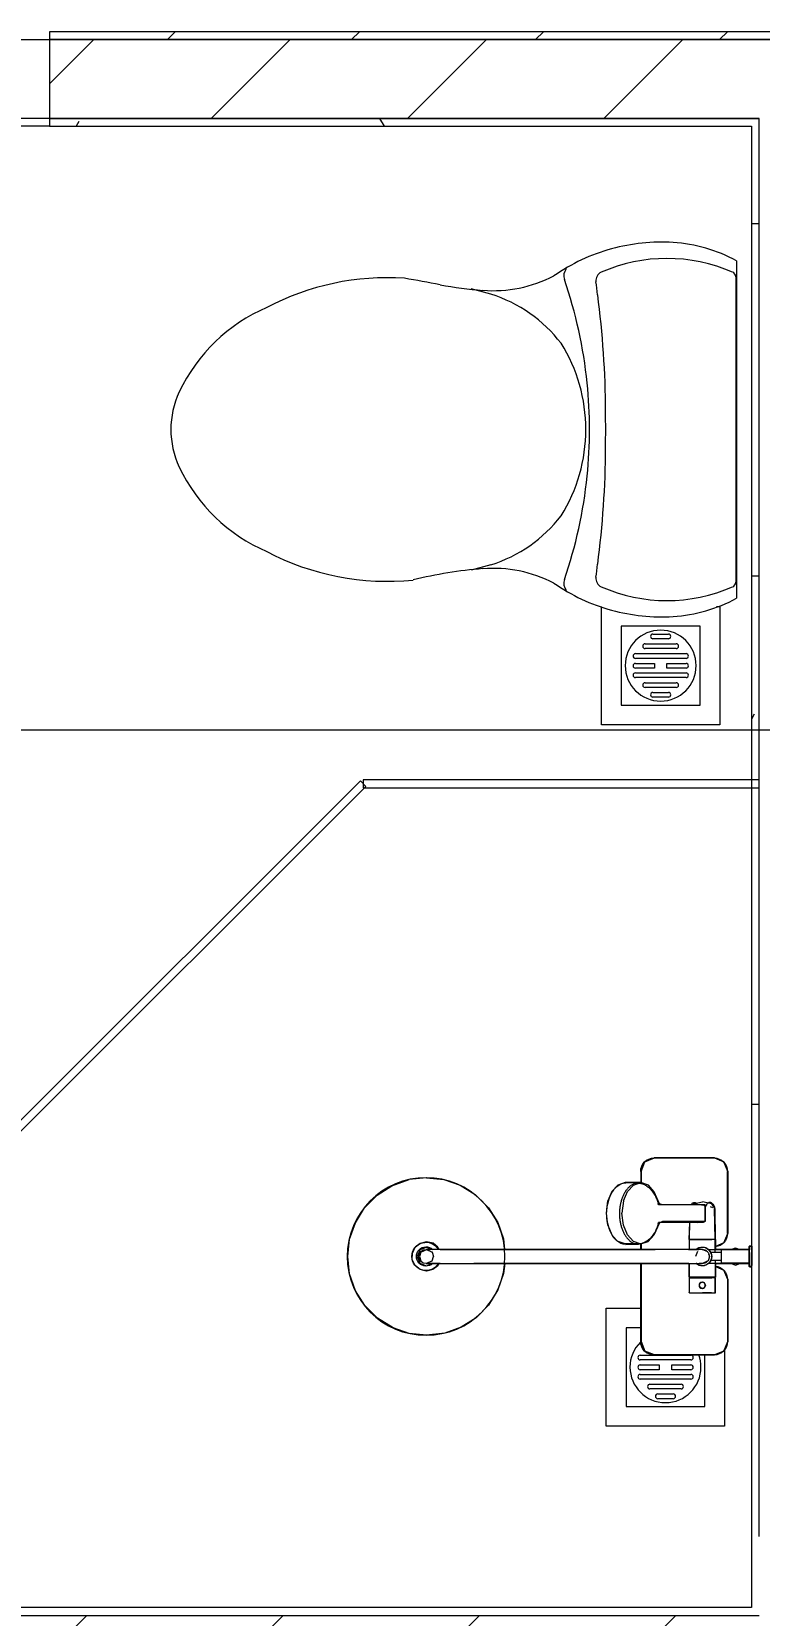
# Model space of a CAD drawing. Header units: millimetres. Extents: x 5357 to 201988, y -16345 to 109895.
# Drawn here: x 47630 to 48553, y 73337 to 75347 of the extents above; entities that cross this region are included whole.
import ezdxf

# ---------------------------------------------------------------- set-up
doc = ezdxf.new("R2010")
doc.units = ezdxf.units.MM
for name, color, linetype, lineweight in [('0-1', 7, 'Continuous', 5), ('A-ANNO-DIMS', 211, 'Continuous', 9), ('A-ANNO-DIMS-220', 211, 'Continuous', 9), ('A-DETL-GENF-1', 53, 'Continuous', 9), ('A-DOOR-1', 53, 'Continuous', 9), ('A-FLOR-1', 10, 'Continuous', 9), ('A-GLAZ-CURT-1', 53, 'Continuous', 9), ('A-WALL-1', 9, 'Continuous', 18), ('A-WALL-2', 53, 'Continuous', 9), ('A-WALL-PATT-1', 10, 'Continuous', 9), ('A-WALL-PATT-2', 53, 'Continuous', 9), ('I-WALL-1', 9, 'Continuous', 18), ('I-WALL-2', 53, 'Continuous', 9), ('M-EQPM-1', 53, 'Continuous', 9), ('P-SANR-FIXT', 6, 'Continuous', 9), ('P-SANR-FIXT-1', 53, 'Continuous', 9)]:
    doc.layers.add(name, color=color, linetype=linetype, lineweight=lineweight)
doc.styles.add('Arial_4', font='arial_0.ttf', dxfattribs={"width": 0.9, "height": 660})
doc.dimstyles.new('1_Dim_chi_tiet_khu_đất_2', dxfattribs={"dimscale": 304.8, "dimtxt": 673.371204, "dimasz": 0.866142, "dimexe": 0.721785, "dimexo": 0.0625, "dimgap": 0.072178, "dimtad": 1, "dimdec": 0, "dimrnd": 5, "dimzin": 0, "dimdsep": 46, "dimtxsty": 'Arial_4', "dimblk1": 'OBLIQUE', "dimblk2": 'OBLIQUE', "dimsah": 1, "dimcen": 0.09, "dimdle": 0.721785, "dimazin": 0, "dimtfac": 1, "dimtdec": 4, "dimtix": 1, "dimtmove": 0, "dimatfit": 3, "dimfxl": 2.165354, "dimfxlon": 1, "dimtvp": 1, "dimtolj": 1, "dimtzin": 0, "dimarcsym": 2})
pattern_1 = [(0, (0, 0), (894.08, 223.52), [73.762, -596.798, 73.762, -596.798, -3576.32]), (0, (0, 0), (894.08, 223.52), [-1341.12, 73.762, -1267.358, 73.762, -596.798, -1564.64]), (0, (0, 0), (894.08, 223.52), [-3352.8, 73.762, -373.278, 73.762, -1043.838]), (120, (335.28, 111.76), (-640.614, 662.536), [73.762, -596.798, 73.762, -4173.118]), (120, (335.28, 111.76), (-640.614, 662.536), [-744.322, -596.798, 73.762, -1267.358, -2235.2]), (120, (335.28, 111.76), (-640.614, 662.536), [-2682.24, 73.762, -596.798, 73.762, -1490.878]), (120, (335.28, 111.76), (-640.614, 662.536), [-3426.562, -373.278, 73.762, -1043.838]), (240, (447.04, 558.8), (-253.466, -886.056), [73.762, -596.798, 73.762, -4173.118]), (240, (447.04, 558.8), (-253.466, -886.056), [-744.322, -596.798, 73.762, -1267.358, -2235.2]), (240, (447.04, 558.8), (-253.466, -886.056), [-2682.24, 73.762, -596.798, 73.762, -1490.878]), (240, (447.04, 558.8), (-253.466, -886.056), [-3426.562, -373.278, 73.762, -1043.838])]
pattern_2 = [(45, (0, 0), (-124.4508, 124.4508), [])]

# ---------------------------------------------------------------- blocks, each defined once
blk = doc.blocks.new('NCV_TKTC_KET CAU_rvt-1-TKCS_MB SÂN ĐƯỜNG NỘI BỘ')
at = {"layer": 'A-FLOR-1'}
for p, q in [((47722.5, 75336.9), (47652.6, 75336.9)), ((47652.6, 75336.9), (47722.5, 75336.9)), ((47652.6, 75336.9), (47722.5, 75336.9)), ((47722.5, 75336.9), (47652.6, 75336.9))]:
    blk.add_line(p, q, dxfattribs=at)
blk = doc.blocks.new('DOOR_CW_01 CANH MO-PANEL KINH - DIG_02-800x2200-CỬA NHÔM KÍNH-401063-TKCS_MB SÂN ĐƯỜNG NỘI BỘ')
at = {"layer": 'A-DETL-GENF-1'}
for p, q in [((-347, -182), (-347, -62)), ((-347, -62), (-307, -62)), ((-307, -62), (-307, -182)), ((-307, -182), (-347, -182)), ((-347, -196), (-341, -196)), ((-347, -638), (-347, -196)), ((-341, -196), (-341, -182)), ((-341, -182), (-313, -182)), ((-313, -182), (-313, -196)), ((-307, -196), (-313, -196)), ((-307, -196), (-307, -638)), ((-383.9, -611.2), (-377.3, -615.8)), ((-270.1, -611.2), (-276.7, -615.8)), ((-392, -637), (-392, -716.5)), ((-384, -699.5), (-384, -637)), ((-347, -638), (-341, -638)), ((-341, -652), (-341, -638)), ((-307, -638), (-313, -638)), ((-313, -638), (-313, -652)), ((-270, -699.5), (-270, -637)), ((-262, -637), (-262, -716.5)), ((-307, -652), (-347, -652)), ((-347, -652), (-347, -772)), ((-313, -652), (-341, -652)), ((-307, -772), (-307, -652)), ((-349, -692.2), (-349, -731.8)), ((-347, -692.2), (-349, -692.2)), ((-347, -692.2), (-347, -731.8)), ((-307, -692.2), (-307, -731.8)), ((-307, -692.2), (-305, -692.2)), ((-305, -692.2), (-305, -731.8)), ((-349, -720.5), (-388, -720.5)), ((-349, -703.5), (-380, -703.5)), ((-305, -703.5), (-274, -703.5)), ((-305, -720.5), (-266, -720.5)), ((-349, -731.8), (-347, -731.8)), ((-305, -731.8), (-307, -731.8)), ((-347, -772), (-307, -772))]:
    blk.add_line(p, q, dxfattribs=at)
blk.add_circle((-357, -60), 10, dxfattribs=at)
for centre, radius, start, end in [((-357, -60), 714, 268, 0), ((-347, -637), 45, 145, 180), ((-347, -637), 37, 145, 180), ((-307, -637), 37, 0, 35), ((-307, -637), 45, 360, 35), ((-380, -699.5), 4, 180, 270), ((-274, -699.5), 4, 270, 0), ((-388, -716.5), 4, 180, 270), ((-266, -716.5), 4, 270, 0)]:
    blk.add_arc(centre, radius, start, end, dxfattribs=at)
at = {"layer": 'A-DOOR-1'}
for p, q in [((-400, -50), (-400, 50)), ((-400, 50), (-350, 50)), ((-350, 50), (-350, 0)), ((350, 0), (350, 50)), ((350, 50), (400, 50)), ((400, 50), (400, -50)), ((-360, 0), (-360, -50)), ((-350, 0), (-360, 0)), ((360, 0), (350, 0)), ((360, -50), (360, 0)), ((-360, -50), (-400, -50)), ((-357, -50), (-332, -50)), ((400, -50), (360, -50))]:
    blk.add_line(p, q, dxfattribs=at)
blk = doc.blocks.new('TOILET - TOILET-400871-TKCS_MB SÂN ĐƯỜNG NỘI BỘ')
at = {"layer": 'P-SANR-FIXT-1'}
for p, q in [((-171.7, 330.3), (-178.6, 355.5)), ((171.7, 330.3), (178.6, 355.5)), ((214.2, 19), (-214.2, 19)), ((194, 19.9), (-194, 19.9))]:
    blk.add_line(p, q, dxfattribs=at)
for centre, radius, start, end in [((45.1, 528.6), 217.6, 115.2282, 156.7784), ((0, 624.4), 111.7, 64.7718, 115.2282), ((-45.1, 528.6), 217.6, 23.2216, 64.7718), ((137.1, 461.2), 329.8, 152.3122, 185.6513), ((-137.1, 461.2), 329.8, 356.3165, 27.6878), ((-719.2, 297.5), 544.3, 4.5441, 13.9464), ((-1948.3, 805.1), 2171.2, 349.1051, 350.319), ((719.2, 297.5), 544.3, 169.7121, 175.4559), ((-343.5, 327.4), 167.3, 332.62, 4.5441), ((-0.4, 384), 179.5, 197.4036, 232.5964), ((0.4, 384), 179.5, 307.4036, 342.5964), ((343.5, 327.4), 167.3, 175.4559, 207.38), ((-4, 115.7), 233.6, 144.7853, 164.7039), ((0, 416), 206.1, 237.9268, 270), ((0, 416), 206.1, 270, 302.0732), ((4, 115.7), 233.6, 15.2961, 35.2147), ((-195, 224.1), 13.8, 71.0073, 129.3276), ((0.6, 792.1), 586.9, 251.0073, 264.1678), ((-0.6, 792.1), 586.9, 275.8322, 288.9927), ((195, 224.1), 13.8, 50.6724, 108.9927), ((0, 786.7), 581.5, 264.1678, 275.8322), ((-9.8, 107.2), 207.3, 156.2862, 203.7138), ((-189.1, 185.5), 11.7, 82.4212, 154.5895), ((178.9, 2951.3), 2778.4, 262.4212, 262.7649), ((-14.3, 1400.4), 1215.6, 262.593, 269.6026), ((0, 3462.8), 3278, 269.6026, 270.3974), ((14.3, 1400.4), 1215.6, 270.3974, 277.407), ((-178.9, 2951.3), 2778.4, 277.2351, 277.5788), ((189.1, 185.5), 11.7, 25.4105, 97.5788), ((9.8, 107.2), 207.3, 336.2862, 23.7138), ((1.9, 114.1), 239.7, 164.7039, 183.5487), ((-1.9, 114.1), 239.7, 356.4513, 15.2961), ((-46.1, 111.1), 191.6, 183.5487, 208.7191), ((46.1, 111.1), 191.6, 331.2809, 356.4513), ((-193.7, 26.4), 6.48, 203.7138, 267.6832), ((193.7, 26.4), 6.48, 272.3168, 336.2862)]:
    blk.add_arc(centre, radius, start, end, dxfattribs=at)
blk = doc.blocks.new('93925000_0001 - 93925000_top_dwg_93925000_T-348115-TKCS_MB SÂN ĐƯỜNG NỘI BỘ')
at = {"layer": 'P-SANR-FIXT'}
for p, q in [((-29.3, -30.4), (-108, -30.4)), ((29.3, -30.4), (108, -30.4)), ((-125, -47.4), (-125, -123.4)), ((-46.3, -78.4), (-46.3, -46.7)), ((-27.2, -47.1), (-26.1, -47.1)), ((21.5, -45.9), (60.6, -46.7)), ((125, -47.4), (125, -123.4)), ((-27.2, -77.9), (-26.1, -77.9)), ((-9, -412.5), (-9, -62.5)), ((9, -62.5), (9, -412.5)), ((43, -78.7), (21.5, -79.2)), ((43, -64.7), (43, -117.7)), ((65.8, -117.7), (65.8, -64.7)), ((42.7, -117.9), (42.7, -117.9)), ((43.2, -117.6), (43.2, -117.5)), ((65.6, -117.5), (65.6, -117.6)), ((66.1, -117.9), (66.1, -117.9)), ((-108, -140.4), (-9, -140.4)), ((9, -140.4), (16.1, -140.4)), ((108, -140.4), (92.7, -140.4)), ((15.4, -159.1), (15.8, -143.3)), ((93, -143.3), (93.4, -159.1))]:
    blk.add_line(p, q, dxfattribs=at)
at = {"layer": 'P-SANR-FIXT', "flags": 128}
for points in [[(-45.8, -46.1), (-27.2, -46.1), (-27.2, -78.9), (-45.8, -78.9)], [(-26.1, -46), (-26.1, -78.9), (-9, -79)], [(21.5, -47.4), (21.5, -79.1), (9, -79)]]:
    blk.add_lwpolyline(points, dxfattribs=at)
at = {"layer": 'P-SANR-FIXT'}
for centre, radius in [((-36.5, -62.5), 3.95), ((0, -412.5), 100)]:
    blk.add_circle(centre, radius, dxfattribs=at)
for centre, radius, start, end in [((-108, -47.4), 17, 90, 180), ((-29.3, -47.4), 17, 4.7626, 90), ((29.3, -47.4), 17, 90, 175.2374), ((108, -47.4), 17, 360, 90), ((-45.8, -46.6), 0.5, 90, 180), ((0, -62.5), 12, 318.5904, 221.4096), ((0, -62.5), 9, 90, 180.0008), ((0, -62.5), 9, 360, 90), ((45.9, -61.8), 2.75, 130.8294, 155.1929), ((46.1, -62.1), 3.08, 110.5459, 130.8294), ((54.4, -334.8), 275.9, 88.2683, 91.7343), ((59.7, -57.1), 10.5, 38.6491, 85.492), ((-45.8, -78.4), 0.5, 180, 270), ((45.7, -61.8), 2.59, 155.1929, 175.7071), ((-11.1, -67.1), 76.9, 1.7693, 4.1075), ((65.2, -72.4), 3.46, 323.2522, 79.3541), ((52.2, -161.1), 44.1, 113.3199, 117.0258), ((51.7, -159.9), 42.8, 109.7779, 113.2977), ((52.5, -162.2), 45.2, 106.1472, 109.7766), ((53.2, -164.5), 47.7, 103.9355, 106.1665), ((39.1, -108.2), 10.4, 284.3956, 285.5116), ((40.8, -114.2), 4.19, 285.5116, 289.9665), ((40.2, -112.5), 6, 289.9665, 292.7061), ((41.4, -115.3), 2.96, 292.7061, 296.5405), ((41.3, -115.1), 3.16, 296.9591, 300.8286), ((41.8, -115.8), 2.26, 300.8286, 305.287), ((42.1, -116.4), 1.64, 305.287, 309.9326), ((42.6, -116.9), 0.906, 309.9326, 315.24), ((66.5, -116.6), 1.39, 229.6335, 235.1234), ((66.3, -116.8), 1.08, 225.1702, 229.6335), ((67.3, -115.4), 2.79, 235.1234, 238.7439), ((67.2, -115.6), 2.6, 238.7439, 243.4573), ((67.8, -114.4), 3.89, 243.9189, 246.8313), ((68.1, -113.8), 4.52, 246.843, 250.4792), ((68.3, -113.2), 5.24, 250.478, 254.0406), ((68.5, -112.7), 5.75, 254.0357, 256.0561), ((55.4, -165.2), 48.4, 73.8659, 76.0481), ((56.2, -162.4), 45.5, 70.241, 73.86), ((57.4, -159.2), 42.1, 66.6693, 70.2637), ((56.5, -161.3), 44.3, 62.9815, 66.6728), ((-108, -123.4), 17, 180, 270), ((33.7, -143.7), 17.9, 164.9525, 172.4168), ((35.2, -144.2), 19.5, 157.9614, 164.9563), ((37.1, -144.9), 21.6, 151.4775, 157.9654), ((39.3, -146.1), 24, 145.4892, 151.4815), ((41.5, -147.6), 26.8, 139.9517, 145.4927), ((43.6, -149.4), 29.5, 134.7867, 139.9744), ((46.2, -152), 33.2, 130.0223, 134.7808), ((47.7, -153.8), 35.5, 125.4414, 130.0144), ((49.9, -156.8), 39.2, 121.1773, 125.4365), ((50.6, -157.9), 40.5, 119.697, 121.1761), ((51, -158.7), 41.5, 117.0276, 119.7085), ((58, -158.4), 41.1, 60.2783, 62.9855), ((57.7, -158.9), 41.7, 58.8444, 60.2824), ((59.2, -156.4), 38.7, 54.5377, 58.8482), ((60.9, -154), 35.8, 50.0034, 54.5405), ((62.8, -151.7), 32.8, 45.1921, 50.0042), ((65, -149.6), 29.8, 40.0487, 45.1896), ((87.6, -128.4), 1.5, 180, 187.5386), ((87.6, -128.4), 1.5, 258.6057, 270), ((67.2, -147.7), 26.8, 34.5125, 40.0422), ((69.4, -146.2), 24.2, 28.5363, 34.4919), ((73.8, -143.9), 19.2, 21.6374, 28.9183), ((71.2, -145), 22.1, 15.4436, 21.6374), ((76.8, -143.4), 16.2, 7.1859, 15.4436), ((108, -123.4), 17, 270, 360), ((32.7, -159), 17.3, 181.3198, 222.2619), ((32.6, -143.6), 16.9, 172.414, 179.1297), ((76, -159), 17.4, 317.3098, 358.6393), ((73.9, -143.8), 19.1, 1.2699, 7.1859), ((54.2, -123), 60.6, 259.1395, 270.1494), ((54.2, -119.5), 64.1, 270.1494, 280.3637), ((0, -412.5), 18, 120.2491, 59.7509), ((0, -412.5), 12.2, 137.7946, 42.2054), ((0, -412.5), 9, 180, 0)]:
    blk.add_arc(centre, radius, start, end, dxfattribs=at)
for points, degree in [([(-12.9, 0), (-12.9, -1.5), (-12.9, -3)], 2), ([(12.9, 0), (0, 0), (-12.8, 0)], 2), ([(12.8, 0), (12.9, 0), (12.9, 0)], 2), ([(12.9, 0), (12.9, -1.5), (12.9, -3)], 2), ([(-12.9, -3), (0, -3), (12.8, -3)], 2), ([(-12.8, -3), (-12.9, -3), (-12.9, -3)], 2), ([(-8.5, -3.8), (-8.5, -20.9), (-8.5, -38)], 2), ([(8.5, -3.8), (8.5, -20.9), (8.5, -38)], 2), ([(-8.5, -38), (0, -38), (8.5, -38)], 2), ([(-5, -38), (-5, -44.8), (-5, -51.6)], 2), ([(5, -38), (5, -44.8), (5, -51.6)], 2), ([(-5, -46), (-15.5, -46), (-26.1, -46)], 2), ([(5, -46), (13.3, -46), (21.5, -46)], 2), ([(46.1, -59), (45.8, -59), (45.6, -59), (45.4, -59.1), (45.2, -59.1), (45, -59.2)], 5), ([(65.6, -61.6), (65.6, -60.8), (65.5, -60), (64.3, -59), (63.5, -59), (62.7, -59)], 5), ([(43.2, -61.6), (43.1, -62.2), (43.3, -62.8), (43, -63.5), (43, -64.1), (43, -64.7)], 5), ([(42.8, -182.5), (33, -180.6), (24.7, -176.4), (19.9, -170.7)], 3), ([(88.8, -170.8), (83.9, -176.5), (75.6, -180.7), (65.8, -182.5)], 3)]:
    blk.add_open_spline(points, degree=degree, dxfattribs=at)
for points, weights in [([(-9.3, -3), (-8.5, -3), (-8.5, -3.8)], [1, 0.707106775639, 1]), ([(9.3, -3), (8.5, -3), (8.5, -3.8)], [1, 0.707106765177, 1]), ([(21.5, -45.9), (21.5, -45.7), (21.5, -47.4)], [0.874147445041, 0.908470869121, 1]), ([(67.9, -74.4), (66.9, -75.7), (65.8, -76.4)], [1, 0.991614392871, 1]), ([(54.4, -167.3), (15.8, -167.3), (15.8, -143.6)], [1, 0.707106781187, 1]), ([(93, -143.6), (93, -167.3), (54.4, -167.3)], [1, 0.707106781187, 1])]:
    blk.add_rational_spline(points, weights, degree=2, dxfattribs=at)
blk.add_open_spline([(68, -50.6), (68.4, -51.1), (68.6, -51.7), (68.7, -53.5), (68.2, -54.7), (66.1, -57), (64.6, -58.1), (62.7, -59)], degree=3, knots=[0.3623591, 0.3623591, 0.3623591, 0.3623591, 0.4991435, 0.4991435, 0.7494159, 0.7494159, 0.9564651, 0.9564651, 0.9564651, 0.9564651], dxfattribs=at)
blk = doc.blocks.new('93925000_0001 - 93925000_top_dwg-348114-TKCS_MB SÂN ĐƯỜNG NỘI BỘ')
blk.add_blockref('93925000_0001 - 93925000_top_dwg_93925000_T-348115-TKCS_MB SÂN ĐƯỜNG NỘI BỘ', (0, 0))
blk = doc.blocks.new('93925000_0001 - 93925000_3D_low_dwg-V85-TKCS_MB SÂN ĐƯỜNG NỘI BỘ')
at = {"layer": 'P-SANR-FIXT'}
for p, q in [((-13, -2.4), (-13, 0.4)), ((-13, -2.4), (-13, 0.4)), ((-13, 0.4), (-11.6, 0.4)), ((-13, 0.4), (-12.1, 0.4)), ((-13, 0.4), (-11.6, 0.4)), ((-13, 0.4), (-12.1, 0.4)), ((-12.1, 0.4), (-9.1, 0.4)), ((-12.1, 0.4), (-9.1, 0.4)), ((-8, 0.4), (-11.6, 0.4)), ((-8, 0.4), (-11.6, 0.4)), ((-9.1, 0.4), (-5, 0.4)), ((-9.1, 0.4), (-5, 0.4)), ((-2.7, 0.4), (-8, 0.4)), ((-2.7, 0.4), (-8, 0.4)), ((-5, 0.4), (0, 0.4)), ((-5, 0.4), (0, 0.4)), ((2.9, 0.4), (-2.7, 0.4)), ((2.9, 0.4), (-2.7, 0.4)), ((0, 0.4), (5.1, 0.4)), ((0, 0.4), (5.1, 0.4)), ((8.2, 0.4), (2.9, 0.4)), ((8.2, 0.4), (2.9, 0.4)), ((5.1, 0.4), (9, 0.4)), ((5.1, 0.4), (9, 0.4)), ((11.6, 0.4), (8.2, 0.4)), ((11.6, 0.4), (8.2, 0.4)), ((9, 0.4), (12, 0.4)), ((9, 0.4), (12, 0.4)), ((13, 0.4), (11.6, 0.4)), ((13, 0.4), (11.6, 0.4)), ((12, 0.4), (13, 0.4)), ((12, 0.4), (13, 0.4)), ((13, -2.4), (13, 0.4)), ((13, -2.4), (13, 0.4)), ((-13, -2.4), (-11.6, -2.4)), ((-12.1, -2.4), (-13, -2.4)), ((-13, -2.4), (-11.6, -2.4)), ((-12.1, -2.4), (-13, -2.4)), ((-9.1, -2.4), (-12.1, -2.4)), ((-9.1, -2.4), (-12.1, -2.4)), ((-11.6, -2.4), (-8.9, -2.4)), ((-11.6, -2.4), (-8.5, -2.4)), ((-11.1, -20.1), (-8.9, -14.6)), ((-5, -2.4), (-9.1, -2.4)), ((-8.9, -45.6), (-8.9, -2.4)), ((-8.5, -53.6), (-8.5, -2.4)), ((-6.1, -2.4), (-8.5, -2.4)), ((-0.3, -2.4), (-6.1, -2.4)), ((0, -2.4), (-5, -2.4)), ((-0.3, -2.4), (6.1, -2.4)), ((5.1, -2.4), (0, -2.4)), ((5.1, -2.4), (9, -2.4)), ((6.1, -2.4), (8.5, -2.4)), ((8.5, -2.4), (8.5, -53.6)), ((11.6, -2.4), (8.5, -2.4)), ((11.6, -2.4), (8.9, -2.4)), ((8.9, -2.4), (8.9, -45.6)), ((11.1, -20.1), (8.9, -15)), ((9, -2.4), (12, -2.4)), ((9, -2.4), (12, -2.4)), ((13, -2.4), (11.6, -2.4)), ((13, -2.4), (11.6, -2.4)), ((12, -2.4), (13, -2.4)), ((12, -2.4), (13, -2.4)), ((-120, -35), (-125, -47)), ((-125, -47), (-120, -35)), ((-108, -30), (-120, -35)), ((-120, -35), (-108, -30)), ((-29.2, -30), (-108, -30)), ((-108, -30), (-29.2, -30)), ((-17.2, -35), (-29.2, -30)), ((-29.2, -30), (-17.2, -35)), ((-12.8, -45.6), (-17.2, -35)), ((-17.2, -35), (-12.8, -45.6)), ((-8.9, -25.2), (-11.1, -20.1)), ((8.9, -25.6), (11.1, -20.1)), ((12.8, -45.6), (17.2, -35)), ((17.2, -35), (12.8, -45.6)), ((17.2, -35), (29.2, -30)), ((17.2, -35), (29.2, -30)), ((108, -30), (29.2, -30)), ((29.2, -30), (108, -30)), ((120, -35), (108, -30)), ((108, -30), (120, -35)), ((125, -47), (120, -35)), ((120, -35), (125, -47)), ((-125, -47), (-125, -123)), ((-125, -123), (-125, -47)), ((-46.3, -45.7), (-27.2, -45.6)), ((-46.3, -45.7), (-46.3, -46.6)), ((-46.3, -46.9), (-46.3, -45.7)), ((-46.3, -50.5), (-46.3, -46.9)), ((-46.3, -50.5), (-46.3, -56.1)), ((-46.3, -56.1), (-46.3, -62.1)), ((-40.5, -62.1), (-39.4, -59.4)), ((-36.6, -58.1), (-39.4, -59.4)), ((-36.6, -58.1), (-33.6, -59.3)), ((-33.6, -59.3), (-32.5, -62.1)), ((-27.2, -45.6), (-27.2, -46.8)), ((-27.2, -46.8), (-27.2, -45.6)), ((-27.2, -46.8), (-27.2, -50.4)), ((-27.2, -56), (-27.2, -50.4)), ((-27.2, -62.1), (-27.2, -56)), ((-8.5, -45.6), (-26.1, -45.6)), ((-26.1, -46.8), (-26.1, -45.6)), ((-26.1, -46.8), (-26.1, -50.4)), ((-26.1, -56), (-26.1, -50.4)), ((-26.1, -62.1), (-26.1, -56)), ((-11.1, -57.5), (-12, -62.1)), ((-11.2, -57.7), (-12, -62.1)), ((-8.5, -53.6), (-11.2, -57.7)), ((-8.5, -53.6), (-11.2, -57.7)), ((-11.1, -57.5), (-11.2, -57.7)), ((-5.4, -54.9), (-9, -62.1)), ((-4.4, -50.9), (-8.5, -53.6)), ((-4.4, -50.9), (-8.5, -53.6)), ((-5.4, -54.9), (-6.9, -57.9)), ((0, -53.1), (-5.4, -54.9)), ((-4.6, -51), (-4.4, -50.9)), ((0, -50.1), (-4.4, -50.9)), ((4.4, -50.9), (0, -50.1)), ((3.5, -54.5), (0, -53.1)), ((4.4, -50.9), (8.5, -53.6)), ((4.4, -50.9), (8.5, -53.6)), ((4.4, -50.9), (4.6, -51)), ((9, -62.1), (6.4, -55.7)), ((21.5, -45.6), (8.5, -45.6)), ((11.2, -57.7), (8.5, -53.6)), ((11.2, -57.7), (8.5, -53.6)), ((11.1, -57.5), (8.5, -53.6)), ((11.1, -57.5), (11.2, -57.7)), ((12, -62.1), (11.2, -57.7)), ((12, -62.1), (11.2, -57.7)), ((21.5, -45.6), (60.6, -46.1)), ((21.5, -46.8), (21.5, -45.6)), ((21.5, -46.8), (21.5, -50.4)), ((21.5, -56), (21.5, -50.4)), ((21.5, -62.1), (21.5, -56)), ((44.3, -58.6), (44.2, -112.9)), ((65.4, -58.6), (44.3, -58.6)), ((60.6, -46.1), (66.7, -50.3)), ((63.6, -52.3), (62.2, -49.2)), ((65.4, -58.6), (65.4, -112.9)), ((66.7, -50.3), (69.5, -62.1)), ((125, -123), (125, -47)), ((125, -47), (125, -123)), ((-46.3, -68.1), (-46.3, -62.1)), ((-46.3, -73.7), (-46.3, -68.1)), ((-46.3, -77.3), (-46.3, -73.7)), ((-46.3, -78.5), (-46.3, -77.3)), ((-46.3, -78.5), (-46.3, -77.3)), ((-46.3, -78.5), (-27.2, -78.6)), ((-40.5, -62.1), (-39.3, -64.9)), ((-36.5, -66.1), (-39.3, -64.9)), ((-33.6, -64.8), (-36.5, -66.1)), ((-33.6, -64.8), (-32.5, -62.1)), ((-27.2, -68.2), (-27.2, -62.1)), ((-27.2, -73.8), (-27.2, -68.2)), ((-27.2, -77.4), (-27.2, -73.8)), ((-27.2, -78.6), (-27.2, -77.4)), ((-27.2, -77.4), (-27.2, -78.6)), ((-26.1, -68.2), (-26.1, -62.1)), ((-26.1, -73.8), (-26.1, -68.2)), ((-26.1, -77.4), (-26.1, -73.8)), ((-26.1, -78.6), (-26.1, -77.4)), ((-26.1, -78.6), (-9, -78.6)), ((-12, -62.1), (-11.2, -66.5)), ((-12, -62.1), (-11.2, -66.5)), ((-11.1, -66.7), (-11.2, -66.5)), ((-11.2, -66.5), (-9, -69.8)), ((-11.1, -66.7), (-9, -69.9)), ((-9, -62.1), (-9, -66.3)), ((-9, -79.5), (-9, -66.3)), ((-9, -79.5), (-9, -94.5)), ((6.4, -68.5), (0, -71.1)), ((9, -62.1), (9, -66.5)), ((9, -69.8), (11.2, -66.5)), ((9, -69.8), (11.2, -66.5)), ((9, -79.6), (9, -66.5)), ((9, -69.8), (11.1, -66.7)), ((9, -78.6), (21.5, -78.6)), ((9, -79.6), (9, -94.6)), ((11.1, -66.7), (12, -62.1)), ((11.1, -66.7), (11.2, -66.5)), ((11.2, -66.5), (12, -62.1)), ((21.5, -68.2), (21.5, -62.1)), ((21.5, -73.8), (21.5, -68.2)), ((21.5, -77.4), (21.5, -73.8)), ((21.5, -78.6), (21.5, -77.4)), ((21.5, -78.6), (44.3, -78.3)), ((43.3, -68.3), (43.8, -62.2)), ((66.3, -68.3), (65.8, -61.6)), ((66.7, -73.9), (69.5, -62.1)), ((-9, -94.5), (-9, -122.1)), ((9, -94.6), (9, -122.1)), ((42.7, -116.4), (27.2, -123.6)), ((44.2, -112.9), (42.7, -116.4)), ((65.4, -112.9), (67, -116.4)), ((67, -116.4), (82.2, -123.4)), ((-125, -123), (-120, -135)), ((-120, -135), (-125, -123)), ((-120, -135), (-108, -140)), ((-108, -140), (-120, -135)), ((-108, -140), (-8.8, -140)), ((-8.8, -140), (-108, -140)), ((-9, -122.1), (-9, -352.1)), ((8.8, -140), (16.1, -140)), ((16.1, -140), (8.8, -140)), ((9, -352.1), (9, -122.1)), ((16, -140.4), (19, -131.1)), ((16, -140.4), (16, -160.1)), ((19.3, -150.1), (16, -140.4)), ((27.2, -123.6), (19, -131.1)), ((82.2, -123.4), (90.4, -130.7)), ((90.4, -130.7), (93.7, -140.4)), ((90.7, -149.6), (93.7, -140.4)), ((93.6, -140), (108, -140)), ((108, -140), (93.6, -140)), ((93.7, -140.4), (93.7, -160.1)), ((108, -140), (120, -135)), ((108, -140), (120, -135)), ((120, -135), (125, -123)), ((125, -123), (120, -135)), ((16, -160.1), (18.8, -169)), ((19.3, -169.7), (16, -160.1)), ((27.5, -157.3), (19.3, -150.1)), ((27.5, -157.3), (39.8, -162.4)), ((70.6, -162.2), (82.5, -157.2)), ((90.7, -149.6), (82.5, -157.2)), ((93.7, -160.1), (90.7, -169.3)), ((25.5, -175.3), (19.3, -169.7)), ((39.8, -182), (27.5, -177)), ((39.8, -162.4), (54.8, -164.2)), ((70.6, -162.2), (54.8, -164.2)), ((82.5, -176.8), (70.6, -181.9)), ((82.2, -177), (79.2, -178.2)), ((90.7, -169.3), (82.5, -176.8)), ((39.6, -182), (54.8, -183.9)), ((39.8, -182), (54.8, -183.9)), ((54.8, -183.9), (70.6, -181.9)), ((54.8, -183.9), (69.3, -182.2)), ((-42.5, -321.4), (-61.8, -333.3)), ((-21.4, -314.2), (-42.5, -321.4)), ((-9, -312.8), (-21.4, -314.2)), ((22.5, -314.4), (9, -312.9)), ((43, -321.6), (22.5, -314.4)), ((61.9, -333.3), (43, -321.6)), ((-61.8, -333.3), (-77.7, -348.9)), ((78.8, -350.3), (61.9, -333.3)), ((-77.7, -348.9), (-89.8, -367.9)), ((-9, -374.4), (-9, -352.1)), ((9, -374.3), (9, -352.1)), ((90.5, -369.3), (78.8, -350.3)), ((-89.8, -367.9), (-97.3, -388.9)), ((-9, -394.7), (-9, -374.4)), ((9, -394.5), (9, -374.3)), ((97.6, -390.1), (90.5, -369.3)), ((-97.3, -388.9), (-100, -411.9)), ((-11.8, -397.7), (-16.7, -404)), ((-9, -396.3), (-11.8, -397.7)), ((-9, -394.7), (-9, -407.6)), ((9, -394.5), (9, -407.4)), ((11.7, -397.6), (9, -396.3)), ((11.7, -397.6), (16.7, -403.7)), ((11.7, -397.6), (16.7, -403.7)), ((100, -411.9), (97.6, -390.1)), ((-100, -411.9), (-97.6, -433.8)), ((-16.7, -404), (-18.5, -411.9)), ((-18.5, -411.9), (-16.5, -420.1)), ((-18.5, -411.9), (-18.5, -411.9)), ((-16.5, -420.1), (-11.3, -426.5)), ((-12, -411.9), (-9, -404.4)), ((-8.3, -420.6), (-12, -411.9)), ((-5.4, -404.7), (-9, -411.9)), ((-9, -407.6), (-9, -411.9)), ((-9, -411.9), (-9, -411.9)), ((0, -423.9), (-8.3, -420.6)), ((-5.4, -404.7), (-6.3, -405.5)), ((-5.4, -419.1), (-6.2, -418.4)), ((-5.4, -404.7), (0, -402.9)), ((0, -420.9), (-5.4, -419.1)), ((0, -420.9), (-5.4, -419.1)), ((5.4, -404.7), (0, -402.9)), ((5.4, -419.1), (0, -420.9)), ((5.4, -419.1), (0, -420.9)), ((8.7, -420.2), (0, -423.9)), ((5.4, -404.7), (6.2, -405.4)), ((9, -411.9), (5.4, -404.7)), ((5.4, -419.1), (9, -411.6)), ((5.4, -419.1), (9, -411.9)), ((6.2, -418.4), (5.4, -419.1)), ((8.7, -420.2), (12, -411.9)), ((12, -411.9), (9, -404.9)), ((9, -411.9), (9, -407.4)), ((9, -411.6), (9, -411.9)), ((16.5, -420.1), (11.7, -426.2)), ((18.5, -411.9), (16.5, -420.1)), ((16.7, -403.7), (18.5, -411.9)), ((16.7, -403.7), (18.5, -411.9)), ((18.5, -411.9), (18.5, -411.9)), ((100, -411.9), (97.5, -433.9)), ((-97.6, -433.8), (-90.5, -454.4)), ((-11.3, -426.5), (-3.9, -430)), ((-3.9, -430), (4.1, -429.9)), ((4.1, -429.9), (11.7, -426.2)), ((89.8, -455.8), (97.5, -433.9)), ((-90.5, -454.4), (-78.4, -473.9)), ((78, -474.5), (89.8, -455.8)), ((-78.4, -473.9), (-62.2, -490.2)), ((61.9, -490.4), (78, -474.5)), ((-62.2, -490.2), (-43.5, -501.9)), ((-43.5, -501.9), (-22.2, -509.4)), ((22.1, -509.4), (42.9, -502.2)), ((42.9, -502.2), (61.9, -490.4)), ((-22.2, -509.4), (-0.1, -511.9)), ((-0.1, -511.9), (22.1, -509.4))]:
    blk.add_line(p, q, dxfattribs=at)
blk = doc.blocks.new('93925000_0001 - FMM 93925000-V87-TKCS_MB SÂN ĐƯỜNG NỘI BỘ')
at = {"extrusion": (0, 0, -1), "zscale": -1, "rotation": 180}
for name in ['93925000_0001 - 93925000_top_dwg-348114-TKCS_MB SÂN ĐƯỜNG NỘI BỘ', '93925000_0001 - 93925000_3D_low_dwg-V85-TKCS_MB SÂN ĐƯỜNG NỘI BỘ']:
    blk.add_blockref(name, (0, 0), dxfattribs=at)
blk = doc.blocks.new('THU NUOC - THU NUOC-V188-TKCS_MB SÂN ĐƯỜNG NỘI BỘ')
at = {"layer": 'M-EQPM-1'}
for p, q in [((-66.3, -70.6), (-66.3, 79.4)), ((-66.3, 79.4), (-22.3, 79.4)), ((-22.3, 54.4), (-41.3, 54.4)), ((-41.3, 54.4), (-41.3, -45.6)), ((83.7, 27.4), (83.7, -70.6)), ((-23.3, 19.6), (40.9, 19.6)), ((40.9, 13.6), (-23.3, 13.6)), ((-23.3, 7.2), (0.7, 7.2)), ((0.7, 1.2), (-23.3, 1.2)), ((0.7, 7.2), (0.7, 1.2)), ((16.7, 1.2), (16.7, 7.2)), ((16.7, 7.2), (40.9, 7.2)), ((40.9, 1.2), (16.7, 1.2)), ((58.7, -45.6), (58.7, 19.9)), ((-23.3, -4.8), (40.9, -4.8)), ((40.9, -10.8), (-23.3, -10.8)), ((-11, -17.3), (28.5, -17.3)), ((28.5, -23.3), (-11, -23.3)), ((-1.1, -29.6), (18.5, -29.6)), ((18.5, -35.6), (-1.1, -35.6)), ((-41.3, -45.6), (58.7, -45.6)), ((83.7, -70.6), (-66.3, -70.6))]:
    blk.add_line(p, q, dxfattribs=at)
for centre, radius, start, end in [((8.7, 4.4), 45, 135, 180), ((8.7, 4.4), 45, 135, 180), ((8.7, 4.4), 45, 180, 0), ((8.7, 4.4), 45, 180, 360), ((-23.3, 16.6), 3, 90, 270), ((-23.3, 4.2), 3, 90, 270), ((40.9, 16.6), 3, 270, 90), ((40.9, 4.2), 3, 270, 90), ((8.7, 4.4), 45, 0, 20.2407), ((8.7, 4.4), 45, 360, 20.2407), ((-23.3, -7.8), 3, 90, 270), ((-11, -20.3), 3, 90, 270), ((28.5, -20.3), 3, 270, 90), ((40.9, -7.8), 3, 270, 90), ((-1.1, -32.6), 3, 90, 270), ((18.5, -32.6), 3, 270, 90)]:
    blk.add_arc(centre, radius, start, end, dxfattribs=at)
blk = doc.blocks.new('THU NUOC - THU NUOC-V189-TKCS_MB SÂN ĐƯỜNG NỘI BỘ')
at = {"layer": 'M-EQPM-1'}
for p, q in [((-66.3, -70.6), (-66.3, 79.3)), ((79.5, 79.4), (83.7, 79.4)), ((83.7, 79.4), (83.7, -70.6)), ((58.7, 54.4), (-41.3, 54.4)), ((-41.3, 54.4), (-41.3, -45.6)), ((-1.1, 44.5), (18.5, 44.5)), ((58.7, -45.6), (58.7, 54.4)), ((-11, 32.1), (28.5, 32.1)), ((28.5, 26.1), (-11, 26.1)), ((18.5, 38.5), (-1.1, 38.5)), ((-23.3, 19.6), (40.9, 19.6)), ((40.9, 13.6), (-23.3, 13.6)), ((-23.3, 7.2), (0.7, 7.2)), ((0.7, 1.2), (-23.3, 1.2)), ((0.7, 7.2), (0.7, 1.2)), ((16.7, 1.2), (16.7, 7.2)), ((16.7, 7.2), (40.9, 7.2)), ((40.9, 1.2), (16.7, 1.2)), ((-23.3, -4.8), (40.9, -4.8)), ((40.9, -10.8), (-23.3, -10.8)), ((-11, -17.3), (28.5, -17.3)), ((28.5, -23.3), (-11, -23.3)), ((-1.1, -29.6), (18.5, -29.6)), ((18.5, -35.6), (-1.1, -35.6)), ((-41.3, -45.6), (58.7, -45.6)), ((83.7, -70.6), (-66.3, -70.6))]:
    blk.add_line(p, q, dxfattribs=at)
for centre, radius, start, end in [((8.7, 4.4), 45, 0, 180), ((8.7, 4.4), 45, 360, 180), ((-1.1, 41.5), 3, 90, 270), ((18.5, 41.5), 3, 270, 90), ((-11, 29.1), 3, 90, 270), ((28.5, 29.1), 3, 270, 90), ((8.7, 4.4), 45, 180, 0), ((8.7, 4.4), 45, 180, 360), ((-23.3, 16.6), 3, 90, 270), ((-23.3, 4.2), 3, 90, 270), ((40.9, 16.6), 3, 270, 90), ((40.9, 4.2), 3, 270, 90), ((-23.3, -7.8), 3, 90, 270), ((-11, -20.3), 3, 90, 270), ((28.5, -20.3), 3, 270, 90), ((40.9, -7.8), 3, 270, 90), ((-1.1, -32.6), 3, 90, 270), ((18.5, -32.6), 3, 270, 90)]:
    blk.add_arc(centre, radius, start, end, dxfattribs=at)
blk = doc.blocks.new('System Panel - Glazed-850630-TKCS_MB SÂN ĐƯỜNG NỘI BỘ')
at = {"layer": 'A-GLAZ-CURT-1'}
for p, q in [((251.1, 5), (-251.1, 5)), ((-251.1, 5), (-251.1, -5)), ((251.1, -5), (251.1, 5)), ((-251.1, -5), (251.1, -5))]:
    blk.add_line(p, q, dxfattribs=at)
blk = doc.blocks.new('System Panel - Glazed-850629-TKCS_MB SÂN ĐƯỜNG NỘI BỘ')
at = {"layer": 'A-GLAZ-CURT-1'}
for p, q in [((316.6, 5), (-316.6, 5)), ((-316.6, 5), (-316.6, -5)), ((316.6, -5), (316.6, 5)), ((-316.6, -5), (316.6, -5))]:
    blk.add_line(p, q, dxfattribs=at)
blk = doc.blocks.new('NCV_TKTC_TANG 1_rvt-1-TKCS_MB SÂN ĐƯỜNG NỘI BỘ')
at = {"layer": 'A-WALL-PATT-1'}
h = blk.add_hatch(dxfattribs=at)
h.set_pattern_fill('FP_1', color=256, style=0, pattern_type=2)
h.set_pattern_definition(pattern_2)
h.paths.add_polyline_path([(47652.6, 75236.9), (48552.6, 75236.9), (48552.6, 75336.9), (47652.6, 75336.9), (47652.6, 75286.9)])
h.paths.add_polyline_path([(46752.6, 75236.9), (46852.6, 75237.4), (46852.6, 75336.9), (46752.6, 75336.9), (46752.6, 75237.4)])
h = blk.add_hatch(dxfattribs=at)
h.set_pattern_fill('FP_1', color=256, style=0, pattern_type=2)
h.set_pattern_definition(pattern_2)
h.paths.add_polyline_path([(49602.6, 75236.9), (50452.6, 75236.9), (50452.6, 75336.9), (48552.6, 75336.9), (48552.6, 75236.9), (49538.1, 75236.9)])
h = blk.add_hatch(dxfattribs=at)
h.set_pattern_fill('FP_3', color=256, style=0, pattern_type=2)
h.set_pattern_definition(pattern_1)
h.paths.add_polyline_path([(46752.6, 75226.9), (46852.6, 75226.9), (46852.6, 75236.9), (46752.6, 75236.9)])
h.paths.add_polyline_path([(48542.6, 75226.9), (48552.6, 75226.9), (48552.6, 75236.9), (47652.6, 75236.9), (47652.6, 75226.9), (48523.5, 75226.9)])
h = blk.add_hatch(dxfattribs=at)
h.set_pattern_fill('FP_3', color=256, style=0, pattern_type=2)
h.set_pattern_definition(pattern_1)
h.paths.add_polyline_path([(48552.6, 73336.9), (48552.6, 75226.9), (48542.6, 75226.9), (48542.6, 73336.9)])
h = blk.add_hatch(dxfattribs=at)
h.set_pattern_fill('FP_1', color=256, style=0, pattern_type=2)
h.set_pattern_definition(pattern_2)
h.paths.add_polyline_path([(47602.6, 73236.9), (48552.6, 73236.9), (48552.6, 73336.9), (46752.6, 73336.9), (46752.7, 73236.9), (47117.2, 73236.9)])
at = {"layer": 'A-WALL-PATT-2'}
h = blk.add_hatch(dxfattribs=at)
h.set_pattern_fill('FP_2', color=256, style=0, pattern_type=2)
h.set_pattern_definition([(45, (0, 0), (-116.67262, 116.67262), [])])
h.paths.add_polyline_path([(47652.6, 75336.9), (50452.6, 75336.9), (50452.6, 75346.9), (47652.6, 75346.9)])
h.paths.add_polyline_path([(46752.6, 75336.9), (46852.6, 75337.4), (46852.6, 75346.9), (46152.6, 75346.9), (46153, 75337.4), (46752.6, 75337.4)])
at = {"layer": 'A-FLOR-1'}
blk.add_line((47722.5, 75336.9), (47652.6, 75336.9), dxfattribs=at)
at = {"layer": 'A-WALL-1'}
blk.add_line((50452.6, 75336.9), (48552.6, 75336.9), dxfattribs=at)
at = {"layer": 'A-WALL-2'}
for p, q in [((47652.6, 75336.9), (48552.6, 75336.9)), ((48552.6, 75336.9), (47652.6, 75336.9)), ((48552.6, 75236.9), (47652.6, 75236.9)), ((47652.6, 75236.9), (48552.6, 75236.9))]:
    blk.add_line(p, q, dxfattribs=at)
at = {"layer": 'I-WALL-1'}
for p, q in [((50442.6, 75346.9), (47652.6, 75346.9)), ((47652.6, 75346.9), (47652.6, 75336.9)), ((48552.6, 75336.9), (50452.6, 75336.9)), ((47652.6, 75236.9), (47652.6, 75226.9)), ((48552.6, 75226.9), (48552.6, 75236.9)), ((47652.6, 75226.9), (48542.6, 75226.9)), ((48542.6, 75226.9), (48542.6, 73346.9)), ((48552.6, 73436.9), (48552.6, 75226.9)), ((48542.6, 73346.9), (47351, 73346.9)), ((46762.6, 73336.9), (48542.6, 73336.9)), ((48542.6, 73336.9), (48552.6, 73336.9))]:
    blk.add_line(p, q, dxfattribs=at)
at = {"layer": 'I-WALL-2'}
blk.add_line((47652.6, 75226.9), (46852.6, 75226.9), dxfattribs=at)
at = {"layer": 'A-DOOR-1'}
blk.add_blockref('DOOR_CW_01 CANH MO-PANEL KINH - DIG_02-800x2200-CỬA NHÔM KÍNH-401063-TKCS_MB SÂN ĐƯỜNG NỘI BỘ', (47252.6, 75286.9), dxfattribs=at)
at = {"layer": 'A-GLAZ-CURT-1', "rotation": 44.99999999999893}
blk.add_blockref('System Panel - Glazed-850629-TKCS_MB SÂN ĐƯỜNG NỘI BỘ', (47826.4, 74168.5), dxfattribs=at)
at = {"layer": 'A-GLAZ-CURT-1'}
blk.add_blockref('System Panel - Glazed-850630-TKCS_MB SÂN ĐƯỜNG NỘI BỘ', (48301.4, 74392.4), dxfattribs=at)
at = {"layer": 'M-EQPM-1'}
for name, p in [('THU NUOC - THU NUOC-V189-TKCS_MB SÂN ĐƯỜNG NỘI BỘ', (48418.8, 74537.9)), ('THU NUOC - THU NUOC-V188-TKCS_MB SÂN ĐƯỜNG NỘI BỘ', (48424.9, 73647.5))]:
    blk.add_blockref(name, p, dxfattribs=at)
at = {"layer": 'P-SANR-FIXT-1'}
for name, p, rotation in [('TOILET - TOILET-400871-TKCS_MB SÂN ĐƯỜNG NỘI BỘ', (48542.6, 74842), 90.00000000000132), ('93925000_0001 - FMM 93925000-V87-TKCS_MB SÂN ĐƯỜNG NỘI BỘ', (48542.6, 73792.4), 90.00000000000061)]:
    blk.add_blockref(name, p, dxfattribs=dict(at, rotation=rotation))
blk = doc.blocks.new('DIMBLOCK44-TKCS_MB SÂN ĐƯỜNG NỘI BỘ')
at = {"layer": 'A-ANNO-DIMS-220'}
for p, q in [((33652.6, 75120.9), (33652.6, 74240.9)), ((33652.6, 74460.9), (33652.6, 75120.9)), ((54952.6, 75120.9), (54952.6, 74240.9)), ((54952.6, 74460.9), (54952.6, 75120.9)), ((33432.6, 74460.9), (55172.6, 74460.9))]:
    blk.add_line(p, q, dxfattribs=at)
at = {"layer": 'A-ANNO-DIMS-220', "lineweight": 25}
for p, q in [((33652.6, 74460.9), (33784.6, 74592.9)), ((54952.6, 74460.9), (55084.6, 74592.9)), ((33652.6, 74460.9), (33520.6, 74328.9)), ((54952.6, 74460.9), (54820.6, 74328.9))]:
    blk.add_line(p, q, dxfattribs=at)
at = {"layer": 'A-ANNO-DIMS-220', "color": 0, "insert": (43163, 75339.8), "char_height": 660, "width": 2734.923, "attachment_point": 1, "line_spacing_factor": 0.941778, "style": 'Arial_4'}
blk.add_mtext('21300', dxfattribs=at)
blk = doc.blocks.new('_Oblique')
at = {"color": 0, "linetype": 'ByBlock', "lineweight": -2}
blk.add_line((-0.5, -0.5), (0.5, 0.5), dxfattribs=at)

msp = doc.modelspace()

# ---------------------------------------------------------------- block references
at = {"layer": '0-1'}
for name in ['NCV_TKTC_KET CAU_rvt-1-TKCS_MB SÂN ĐƯỜNG NỘI BỘ', 'NCV_TKTC_TANG 1_rvt-1-TKCS_MB SÂN ĐƯỜNG NỘI BỘ']:
    msp.add_blockref(name, (0, 0), dxfattribs=at)

# ---------------------------------------------------------------- dimensions: what is measured, and where the dimension line sits
at = {"layer": 'A-ANNO-DIMS'}
dim = msp.add_linear_dim(base=(54952.6, 74460.9), p1=(33652.6, 75120.9), p2=(54952.6, 75120.9), dimstyle='1_Dim_chi_tiet_khu_đất_2', override={"dimpost": '<>', "dimfxl": 21300}, dxfattribs=at)
dim.commit()
dim.dimension.update_dxf_attribs({"geometry": 'DIMBLOCK44-TKCS_MB SÂN ĐƯỜNG NỘI BỘ', "text_midpoint": (44302.6, 74820.1)})

doc.saveas('drawing.dxf')
